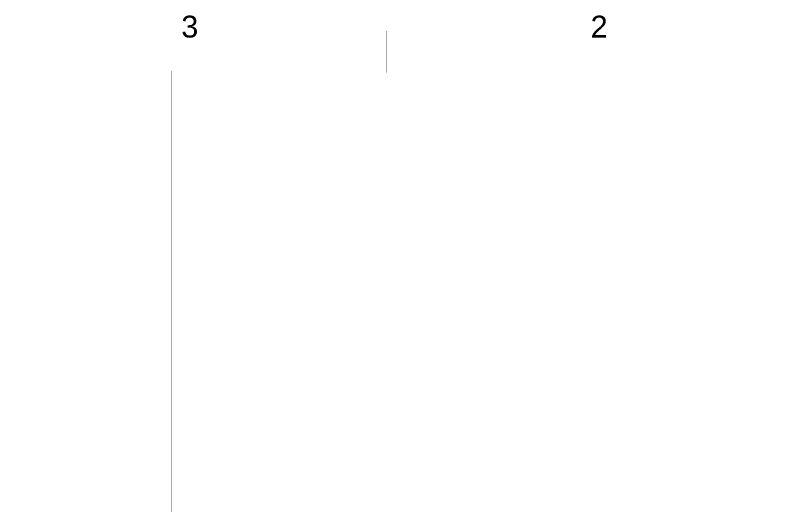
# Model space of a CAD drawing. Header units: inches. Extents: x 0 to 35.2, y -0.7 to 15.9.
# Drawn here: x 29.519 to 33.172, y 13.552 to 15.883 of the extents above; entities that cross this region are included whole.
import ezdxf

# ---------------------------------------------------------------- set-up
doc = ezdxf.new("R2010")
doc.units = ezdxf.units.IN
doc.header["$MEASUREMENT"] = 0
doc.layers.add('Board Outline', color=216, linetype='Continuous')
doc.layers.add('Dimensions', color=6, linetype='Continuous')
doc.styles.add('Arial', font='', dxfattribs={"height": 0.2})
doc.styles.get('Arial').set_extended_font_data('Arial')

msp = doc.modelspace()

# ---------------------------------------------------------------- linework, layer by layer
at = {"layer": 'Board Outline'}
msp.add_lwpolyline([(30.261, -0.5315, 0.0005, 0.0005, 0), (30.261, 15.6175, 0.0005, 0.0005, 0)], format="xyseb", dxfattribs=at)
msp.add_lwpolyline([(30.2609, 15.6175, 0.00025, 0.00025, 1), (30.2612, 15.6175, 0.00025, 0.00025, 1)], format="xyseb", close=True, dxfattribs=at)
at = {"layer": 'Dimensions'}
for points in [[(31.2847, 15.6102, 0.0005, 0.0005, 0), (31.2847, 15.8071, 0.0005, 0.0005, 0)], [(11.9933, 15.6102, 0.0005, 0.0005, 0), (34.9854, 15.6102, 0.0005, 0.0005, 0)]]:
    msp.add_lwpolyline(points, format="xyseb", dxfattribs=at)
for points in [[(31.2845, 15.8071, 0.00025, 0.00025, 1), (31.2848, 15.8071, 0.00025, 0.00025, 1)], [(31.2845, 15.6102, 0.00025, 0.00025, 1), (31.2848, 15.6102, 0.00025, 0.00025, 1)]]:
    msp.add_lwpolyline(points, format="xyseb", close=True, dxfattribs=at)

# ---------------------------------------------------------------- texts
at = {"layer": 'Dimensions', "style": 'Arial'}
for s, p in [('3', (30.3092, 15.777)), ('2', (32.258, 15.777))]:
    msp.add_text(s, height=0.1042, dxfattribs=at).set_placement(p)

doc.saveas('drawing.dxf')
